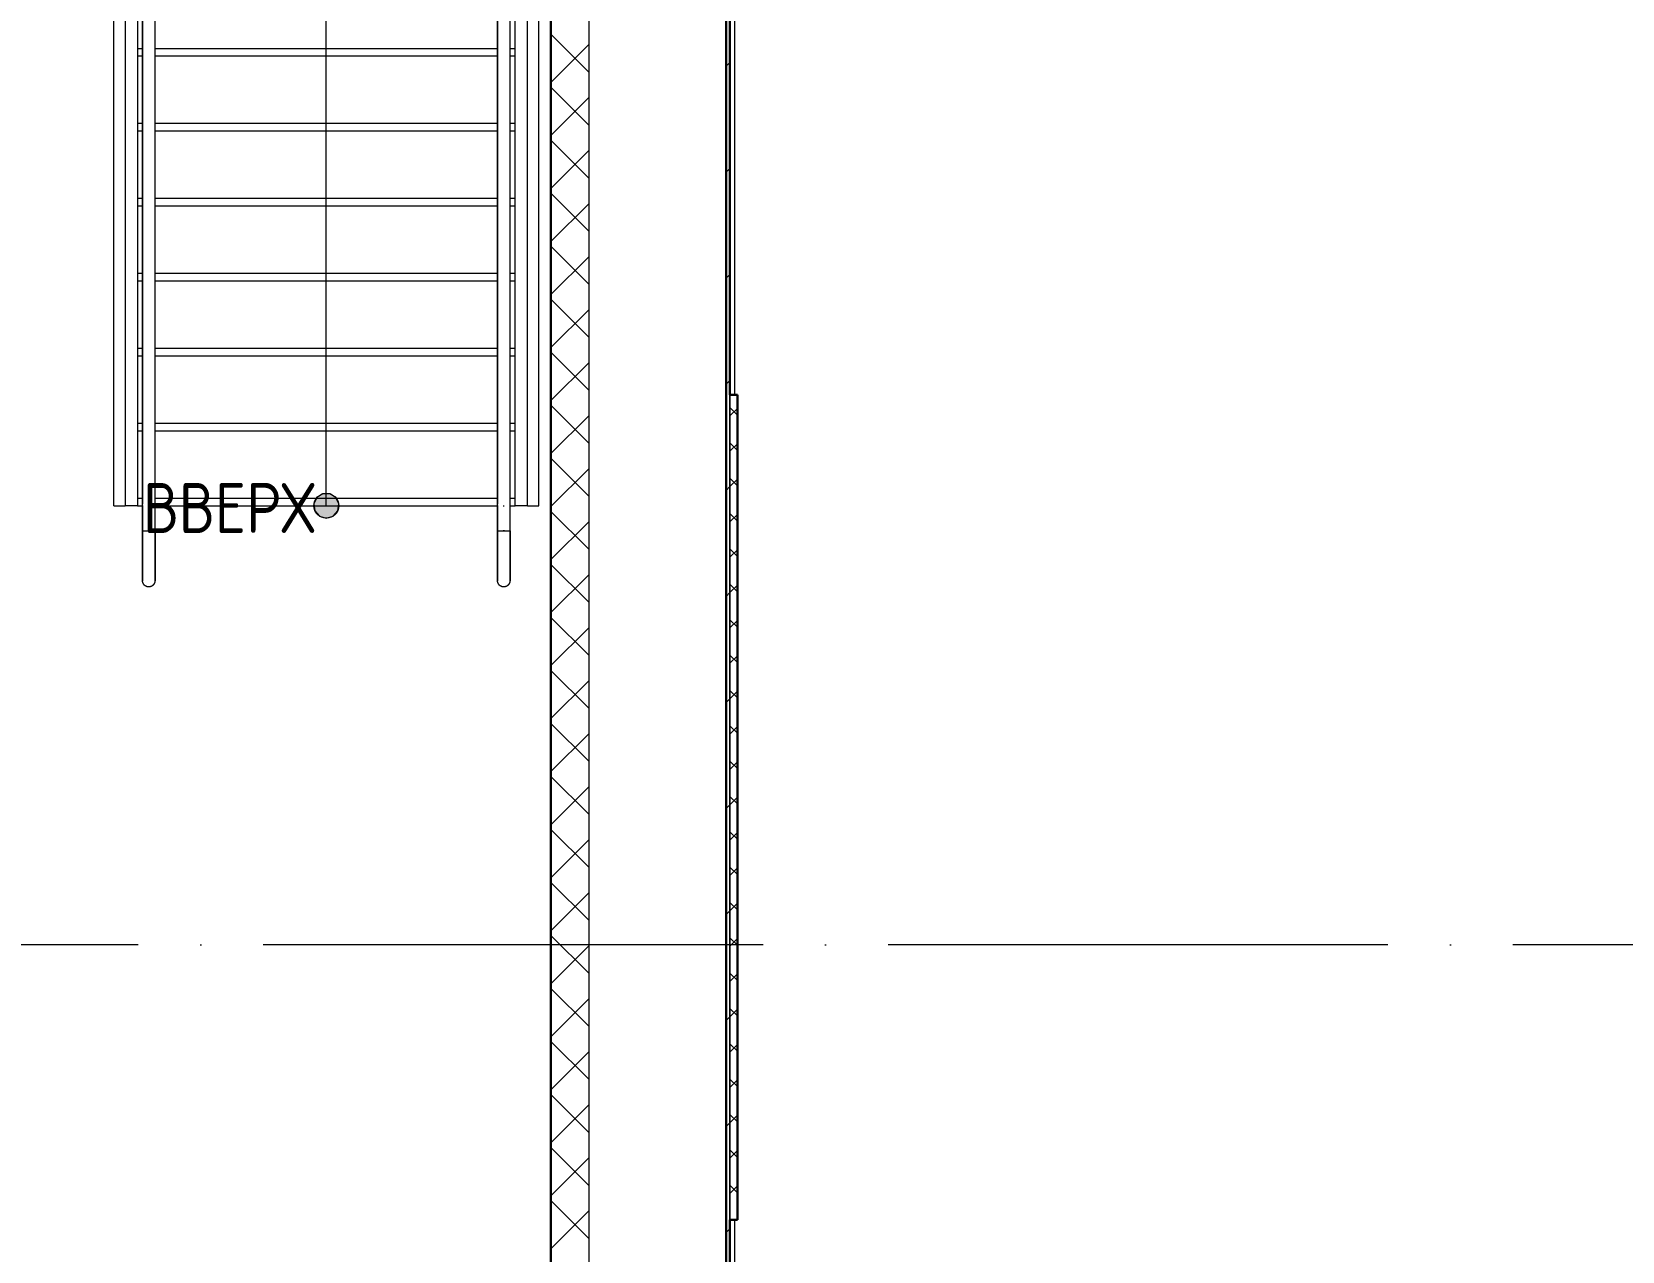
# Model space of a CAD drawing. Header units: millimetres. Extents: x -421858 to 614926, y -468665 to 141641.
# Drawn here: x 104898 to 111261, y 21437 to 26316 of the extents above; entities that cross this region are included whole.
import ezdxf

# ---------------------------------------------------------------- set-up
doc = ezdxf.new("R2010")
doc.units = ezdxf.units.MM
doc.linetypes.add('ADSK_Линия сетки', pattern=[25, 20, -2.5, 0, -2.5])
for name, color, linetype, lineweight in [('Лестницы', 252, 'Continuous', 9), ('Ограждение', 252, 'Continuous', 9), ('Оси', 252, 'Continuous', 9), ('Стены внутренние', 7, 'Continuous', 18), ('Стены наружные', 7, 'Continuous', 18), ('Стены штриховка', 252, 'Continuous', 9), ('Стрелки вверх', 252, 'Continuous', 18), ('Траектории лестницы', 252, 'Continuous', 18)]:
    doc.layers.add(name, color=color, linetype=linetype, lineweight=lineweight)
doc.styles.add('GOST Common', font='', dxfattribs={"width": 0.9, "height": 500})
doc.styles.get('GOST Common').set_extended_font_data('GOST type B')

# ---------------------------------------------------------------- blocks, each defined once
blk = doc.blocks.new('2 этаж')
at = {"layer": 'Стрелки вверх', "true_color": 0x636466}
h = blk.add_hatch(color=251, dxfattribs=at)
edge = h.paths.add_edge_path()
edge.add_arc((106076, 24419.7), 50, 0, 360)
blk.add_hatch(color=251, dxfattribs=at).paths.add_polyline_path([(106076, 24369.7), (106103, 24377.7), (106121.5, 24399), (106125.5, 24426.9), (106113.8, 24452.5), (106090.1, 24467.7), (106061.9, 24467.7), (106038.2, 24452.5), (106026.5, 24426.9), (106030.5, 24399), (106049, 24377.7)])
at = {"layer": 'Лестницы', "color": 251, "true_color": 0x636466}
for p, q in [((105226, 24419.7), (105226, 29242.3)), ((106926, 24419.7), (106926, 29169.7)), ((105320.6, 26249.7), (105340.6, 26249.7)), ((105320.6, 26219.7), (105340.6, 26219.7)), ((105390.6, 26249.7), (106761, 26249.7)), ((105390.6, 26219.7), (106761, 26219.7)), ((106811, 26249.7), (106831, 26249.7)), ((106811, 26219.7), (106831, 26219.7)), ((105320.6, 25949.7), (105340.6, 25949.7)), ((105320.6, 25919.7), (105340.6, 25919.7)), ((105390.6, 25949.7), (106761, 25949.7)), ((105390.6, 25919.7), (106761, 25919.7)), ((106811, 25949.7), (106831, 25949.7)), ((106811, 25919.7), (106831, 25919.7)), ((105320.6, 25649.7), (105340.6, 25649.7)), ((105390.6, 25649.7), (106761, 25649.7)), ((106811, 25649.7), (106831, 25649.7)), ((105320.6, 25619.7), (105340.6, 25619.7)), ((105390.6, 25619.7), (106761, 25619.7)), ((106811, 25619.7), (106831, 25619.7)), ((105320.6, 25349.7), (105340.6, 25349.7)), ((105390.6, 25349.7), (106761, 25349.7)), ((106811, 25349.7), (106831, 25349.7)), ((105320.6, 25319.7), (105340.6, 25319.7)), ((105390.6, 25319.7), (106761, 25319.7)), ((106811, 25319.7), (106831, 25319.7)), ((105320.6, 25049.7), (105340.6, 25049.7)), ((105320.6, 25019.7), (105340.6, 25019.7)), ((105390.6, 25049.7), (106761, 25049.7)), ((105390.6, 25019.7), (106761, 25019.7)), ((106811, 25049.7), (106831, 25049.7)), ((106811, 25019.7), (106831, 25019.7)), ((105320.6, 24749.7), (105340.6, 24749.7)), ((105320.6, 24719.7), (105340.6, 24719.7)), ((105390.6, 24749.7), (106761, 24749.7)), ((105390.6, 24719.7), (106761, 24719.7)), ((106811, 24749.7), (106831, 24749.7)), ((106811, 24719.7), (106831, 24719.7)), ((105320.6, 24449.7), (105340.6, 24449.7)), ((105390.6, 24449.7), (106761, 24449.7)), ((106811, 24449.7), (106831, 24449.7)), ((105226, 24419.7), (105270.6, 24419.7)), ((105320.6, 24419.7), (105340.6, 24419.7)), ((105390.6, 24419.7), (106761, 24419.7)), ((106811, 24419.7), (106831, 24419.7)), ((106881, 24419.7), (106926, 24419.7))]:
    blk.add_line(p, q, dxfattribs=at)
at = {"layer": 'Ограждение', "color": 251, "true_color": 0x636466}
for p, q in [((105270.6, 28919.7), (105270.6, 24419.7)), ((105320.6, 28919.7), (105320.6, 24419.7)), ((105340.6, 28926), (105340.6, 24426)), ((105340.6, 24419.7), (105340.6, 28919.7)), ((105390.6, 24426), (105390.6, 28926)), ((105390.6, 24419.7), (105390.6, 28919.7)), ((106761, 28926), (106761, 24426)), ((106761, 24419.7), (106761, 28919.7)), ((106811, 24426), (106811, 28926)), ((106811, 24419.7), (106811, 28919.7)), ((106831, 24419.7), (106831, 28919.7)), ((106881, 24419.7), (106881, 28919.7)), ((107711, 24862.7), (107711, 28062.7)), ((105320.6, 24419.7), (105270.6, 24419.7)), ((105340.6, 24420.3), (105340.6, 24319.7)), ((105340.6, 24319.7), (105340.6, 24419.7)), ((105390.6, 24319.7), (105390.6, 24420.3)), ((105390.6, 24319.7), (105390.6, 24419.7)), ((106761, 24420.3), (106761, 24319.7)), ((106761, 24319.7), (106761, 24419.7)), ((106811, 24319.7), (106811, 24420.3)), ((106811, 24319.7), (106811, 24419.7)), ((106881, 24419.7), (106831, 24419.7)), ((105340.6, 24319.7), (105390.6, 24319.7)), ((105363.3, 24319.7), (105367.9, 24319.7)), ((105365.6, 24319.7), (105363.3, 24319.7)), ((105367.9, 24319.7), (105365.6, 24319.7)), ((106761, 24319.7), (106811, 24319.7)), ((106783.7, 24319.7), (106788.3, 24319.7)), ((106786, 24319.7), (106783.7, 24319.7)), ((106788.3, 24319.7), (106786, 24319.7)), ((107711, 18362.7), (107711, 21562.7))]:
    blk.add_line(p, q, dxfattribs=at)
at = {"layer": 'Ограждение', "color": 251, "true_color": 0x636466, "flags": 128}
for points in [[(105340.6, 24319.7), (105340.6, 24311.7), (105340.6, 24303.8), (105340.6, 24295.8), (105340.6, 24287.9), (105340.6, 24280), (105340.6, 24272.2), (105340.6, 24264.5), (105340.6, 24256.8), (105340.6, 24249.3), (105340.6, 24241.9), (105340.6, 24234.6), (105340.6, 24227.4), (105340.6, 24220.4), (105340.6, 24213.5), (105340.6, 24206.8), (105340.6, 24200.3), (105340.6, 24194), (105340.6, 24187.9), (105340.6, 24182), (105340.6, 24176.3), (105340.6, 24170.8), (105340.6, 24165.6), (105340.6, 24160.6), (105340.6, 24155.9), (105340.6, 24151.5), (105340.6, 24147.3), (105340.6, 24143.4), (105340.6, 24139.7), (105340.6, 24136.4), (105340.6, 24133.3), (105340.6, 24130.6), (105340.6, 24128.1), (105340.6, 24126), (105340.6, 24124.2), (105340.6, 24122.7), (105340.6, 24121.5), (105340.6, 24120.6), (105340.6, 24120), (105340.6, 24119.8), (105340.6, 24119.7)], [(105340.6, 24119.7), (105340.6, 24119.9), (105340.6, 24120.4), (105340.6, 24121.2), (105340.6, 24122.3), (105340.6, 24123.7), (105340.6, 24125.5), (105340.6, 24127.5), (105340.6, 24129.9), (105340.6, 24132.6), (105340.6, 24135.5), (105340.6, 24138.8), (105340.6, 24142.3), (105340.6, 24146.2), (105340.6, 24150.3), (105340.6, 24154.7), (105340.6, 24159.3), (105340.6, 24164.2), (105340.6, 24169.4), (105340.6, 24174.8), (105340.6, 24180.4), (105340.6, 24186.3), (105340.6, 24192.3), (105340.6, 24198.6), (105340.6, 24205), (105340.6, 24211.7), (105340.6, 24218.5), (105340.6, 24225.5), (105340.6, 24232.6), (105340.6, 24239.9), (105340.6, 24247.3), (105340.6, 24254.8), (105340.6, 24262.4), (105340.6, 24270.1), (105340.6, 24277.9), (105340.6, 24285.8), (105340.6, 24293.7), (105340.6, 24301.6), (105340.6, 24309.6), (105340.6, 24317.6), (105340.6, 24319.7)], [(105390.6, 24319.7), (105390.6, 24311.7), (105390.6, 24303.8), (105390.6, 24295.8), (105390.6, 24287.9), (105390.6, 24280), (105390.6, 24272.2), (105390.6, 24264.5), (105390.6, 24256.8), (105390.6, 24249.3), (105390.6, 24241.9), (105390.6, 24234.6), (105390.6, 24227.4), (105390.6, 24220.4), (105390.6, 24213.5), (105390.6, 24206.8), (105390.6, 24200.3), (105390.6, 24194), (105390.6, 24187.9), (105390.6, 24182), (105390.6, 24176.3), (105390.6, 24170.8), (105390.6, 24165.6), (105390.6, 24160.6), (105390.6, 24155.9), (105390.6, 24151.5), (105390.6, 24147.3), (105390.6, 24143.4), (105390.6, 24139.7), (105390.6, 24136.4), (105390.6, 24133.3), (105390.6, 24130.6), (105390.6, 24128.1), (105390.6, 24126), (105390.6, 24124.2), (105390.6, 24122.7), (105390.6, 24121.5), (105390.6, 24120.6), (105390.6, 24120), (105390.6, 24119.8), (105390.6, 24119.7)], [(105390.6, 24119.7), (105390.6, 24119.9), (105390.6, 24120.4), (105390.6, 24121.2), (105390.6, 24122.3), (105390.6, 24123.7), (105390.6, 24125.5), (105390.6, 24127.5), (105390.6, 24129.9), (105390.6, 24132.6), (105390.6, 24135.5), (105390.6, 24138.8), (105390.6, 24142.3), (105390.6, 24146.2), (105390.6, 24150.3), (105390.6, 24154.7), (105390.6, 24159.3), (105390.6, 24164.2), (105390.6, 24169.4), (105390.6, 24174.8), (105390.6, 24180.4), (105390.6, 24186.3), (105390.6, 24192.3), (105390.6, 24198.6), (105390.6, 24205), (105390.6, 24211.7), (105390.6, 24218.5), (105390.6, 24225.5), (105390.6, 24232.6), (105390.6, 24239.9), (105390.6, 24247.3), (105390.6, 24254.8), (105390.6, 24262.4), (105390.6, 24270.1), (105390.6, 24277.9), (105390.6, 24285.8), (105390.6, 24293.7), (105390.6, 24301.6), (105390.6, 24309.6), (105390.6, 24317.6), (105390.6, 24319.7)], [(106761, 24319.7), (106761, 24311.7), (106761, 24303.8), (106761, 24295.8), (106761, 24287.9), (106761, 24280), (106761, 24272.2), (106761, 24264.5), (106761, 24256.8), (106761, 24249.3), (106761, 24241.9), (106761, 24234.6), (106761, 24227.4), (106761, 24220.4), (106761, 24213.5), (106761, 24206.8), (106761, 24200.3), (106761, 24194), (106761, 24187.9), (106761, 24182), (106761, 24176.3), (106761, 24170.8), (106761, 24165.6), (106761, 24160.6), (106761, 24155.9), (106761, 24151.5), (106761, 24147.3), (106761, 24143.4), (106761, 24139.7), (106761, 24136.4), (106761, 24133.3), (106761, 24130.6), (106761, 24128.1), (106761, 24126), (106761, 24124.2), (106761, 24122.7), (106761, 24121.5), (106761, 24120.6), (106761, 24120), (106761, 24119.8), (106761, 24119.7)], [(106761, 24119.7), (106761, 24119.9), (106761, 24120.4), (106761, 24121.2), (106761, 24122.3), (106761, 24123.7), (106761, 24125.5), (106761, 24127.5), (106761, 24129.9), (106761, 24132.6), (106761, 24135.5), (106761, 24138.8), (106761, 24142.3), (106761, 24146.2), (106761, 24150.3), (106761, 24154.7), (106761, 24159.3), (106761, 24164.2), (106761, 24169.4), (106761, 24174.8), (106761, 24180.4), (106761, 24186.3), (106761, 24192.3), (106761, 24198.6), (106761, 24205), (106761, 24211.7), (106761, 24218.5), (106761, 24225.5), (106761, 24232.6), (106761, 24239.9), (106761, 24247.3), (106761, 24254.8), (106761, 24262.4), (106761, 24270.1), (106761, 24277.9), (106761, 24285.8), (106761, 24293.7), (106761, 24301.6), (106761, 24309.6), (106761, 24317.6), (106761, 24319.7)], [(106811, 24319.7), (106811, 24311.7), (106811, 24303.8), (106811, 24295.8), (106811, 24287.9), (106811, 24280), (106811, 24272.2), (106811, 24264.5), (106811, 24256.8), (106811, 24249.3), (106811, 24241.9), (106811, 24234.6), (106811, 24227.4), (106811, 24220.4), (106811, 24213.5), (106811, 24206.8), (106811, 24200.3), (106811, 24194), (106811, 24187.9), (106811, 24182), (106811, 24176.3), (106811, 24170.8), (106811, 24165.6), (106811, 24160.6), (106811, 24155.9), (106811, 24151.5), (106811, 24147.3), (106811, 24143.4), (106811, 24139.7), (106811, 24136.4), (106811, 24133.3), (106811, 24130.6), (106811, 24128.1), (106811, 24126), (106811, 24124.2), (106811, 24122.7), (106811, 24121.5), (106811, 24120.6), (106811, 24120), (106811, 24119.8), (106811, 24119.7)], [(106811, 24119.7), (106811, 24119.9), (106811, 24120.4), (106811, 24121.2), (106811, 24122.3), (106811, 24123.7), (106811, 24125.5), (106811, 24127.5), (106811, 24129.9), (106811, 24132.6), (106811, 24135.5), (106811, 24138.8), (106811, 24142.3), (106811, 24146.2), (106811, 24150.3), (106811, 24154.7), (106811, 24159.3), (106811, 24164.2), (106811, 24169.4), (106811, 24174.8), (106811, 24180.4), (106811, 24186.3), (106811, 24192.3), (106811, 24198.6), (106811, 24205), (106811, 24211.7), (106811, 24218.5), (106811, 24225.5), (106811, 24232.6), (106811, 24239.9), (106811, 24247.3), (106811, 24254.8), (106811, 24262.4), (106811, 24270.1), (106811, 24277.9), (106811, 24285.8), (106811, 24293.7), (106811, 24301.6), (106811, 24309.6), (106811, 24317.6), (106811, 24319.7)], [(105365.6, 24094.7), (105364.6, 24094.8), (105363.6, 24094.8), (105362.6, 24094.9), (105361.6, 24095.1), (105360.6, 24095.2), (105359.7, 24095.5), (105358.7, 24095.7), (105357.7, 24096), (105356.8, 24096.3), (105355.9, 24096.7), (105355, 24097.1), (105354.1, 24097.6), (105353.2, 24098.1), (105352.3, 24098.6), (105351.5, 24099.1), (105350.7, 24099.7), (105349.9, 24100.3), (105349.1, 24101), (105348.4, 24101.6), (105347.7, 24102.3), (105347, 24103.1), (105346.3, 24103.8), (105345.7, 24104.6), (105345.1, 24105.4), (105344.6, 24106.2), (105344, 24107.1), (105343.6, 24108), (105343.1, 24108.9), (105342.7, 24109.8), (105342.3, 24110.7), (105342, 24111.6), (105341.7, 24112.6), (105341.4, 24113.5), (105341.2, 24114.5), (105341, 24115.5), (105340.8, 24116.5), (105340.7, 24117.5), (105340.6, 24118.5), (105340.6, 24119.5), (105340.6, 24119.7)], [(105390.6, 24119.7), (105390.6, 24118.7), (105390.5, 24117.7), (105390.4, 24116.8), (105390.3, 24115.8), (105390.1, 24114.8), (105389.9, 24113.8), (105389.6, 24112.8), (105389.3, 24111.9), (105389, 24110.9), (105388.6, 24110), (105388.2, 24109.1), (105387.8, 24108.2), (105387.3, 24107.3), (105386.8, 24106.5), (105386.2, 24105.6), (105385.7, 24104.8), (105385, 24104), (105384.4, 24103.3), (105383.7, 24102.5), (105383, 24101.8), (105382.3, 24101.1), (105381.5, 24100.5), (105380.8, 24099.9), (105379.9, 24099.3), (105379.1, 24098.7), (105378.3, 24098.2), (105377.4, 24097.7), (105376.5, 24097.2), (105375.6, 24096.8), (105374.7, 24096.4), (105373.7, 24096.1), (105372.8, 24095.8), (105371.8, 24095.5), (105370.8, 24095.3), (105369.9, 24095.1), (105368.9, 24095), (105367.9, 24094.8), (105366.9, 24094.8), (105365.9, 24094.7), (105365.6, 24094.7)], [(106786, 24094.7), (106785, 24094.8), (106784, 24094.8), (106783, 24094.9), (106782, 24095.1), (106781, 24095.2), (106780.1, 24095.5), (106779.1, 24095.7), (106778.1, 24096), (106777.2, 24096.3), (106776.3, 24096.7), (106775.4, 24097.1), (106774.5, 24097.6), (106773.6, 24098.1), (106772.7, 24098.6), (106771.9, 24099.1), (106771.1, 24099.7), (106770.3, 24100.3), (106769.5, 24101), (106768.8, 24101.6), (106768.1, 24102.3), (106767.4, 24103.1), (106766.7, 24103.8), (106766.1, 24104.6), (106765.5, 24105.4), (106765, 24106.2), (106764.4, 24107.1), (106764, 24108), (106763.5, 24108.9), (106763.1, 24109.8), (106762.7, 24110.7), (106762.4, 24111.6), (106762.1, 24112.6), (106761.8, 24113.5), (106761.6, 24114.5), (106761.4, 24115.5), (106761.2, 24116.5), (106761.1, 24117.5), (106761, 24118.5), (106761, 24119.5), (106761, 24119.7)], [(106811, 24119.7), (106811, 24118.7), (106810.9, 24117.7), (106810.8, 24116.8), (106810.7, 24115.8), (106810.5, 24114.8), (106810.3, 24113.8), (106810, 24112.8), (106809.7, 24111.9), (106809.4, 24110.9), (106809, 24110), (106808.6, 24109.1), (106808.2, 24108.2), (106807.7, 24107.3), (106807.2, 24106.5), (106806.6, 24105.6), (106806.1, 24104.8), (106805.4, 24104), (106804.8, 24103.3), (106804.1, 24102.5), (106803.4, 24101.8), (106802.7, 24101.1), (106801.9, 24100.5), (106801.2, 24099.9), (106800.3, 24099.3), (106799.5, 24098.7), (106798.7, 24098.2), (106797.8, 24097.7), (106796.9, 24097.2), (106796, 24096.8), (106795.1, 24096.4), (106794.1, 24096.1), (106793.2, 24095.8), (106792.2, 24095.5), (106791.2, 24095.3), (106790.3, 24095.1), (106789.3, 24095), (106788.3, 24094.8), (106787.3, 24094.8), (106786.3, 24094.7), (106786, 24094.7)]]:
    blk.add_lwpolyline(points, dxfattribs=at)
at = {"layer": 'Ограждение', "color": 251, "true_color": 0x636466}
for points in [[(105363.5, 24419.8), (105364.2, 24419.8), (105365.6, 24419.7), (105367, 24419.8), (105367.7, 24419.8)], [(106783.9, 24419.8), (106784.6, 24419.8), (106786, 24419.7), (106787.4, 24419.8), (106788.1, 24419.8)]]:
    blk.add_open_spline(points, degree=3, dxfattribs=at)
at = {"layer": 'Оси', "color": 251, "linetype": 'ADSK_Линия сетки', "ltscale": 100, "true_color": 0x636466}
for p, q in [((107676, 33713.4), (107676, 16058.5)), ((165326, 22662.7), (93565.9, 22662.7))]:
    blk.add_line(p, q, dxfattribs=at)
at = {"layer": 'Стены внутренние', "color": 251, "lineweight": 30, "true_color": 0x636466}
blk.add_line((106974, 29064.7), (106974, 16260.7), dxfattribs=at)
at = {"layer": 'Стены внутренние', "color": 251, "true_color": 0x636466}
blk.add_line((107126, 28912.7), (107126, 16962.7), dxfattribs=at)
at = {"layer": 'Стены внутренние', "color": 251, "linetype": 'Continuous', "lineweight": 9, "true_color": 0x636466}
for p, q in [((107126, 26155), (106976, 26305)), ((106976, 26114.6), (107126, 26264.6)), ((107126, 25942.9), (106976, 26092.9)), ((106976, 25902.5), (107126, 26052.5)), ((106976, 26000), (106974, 25996.6)), ((106976, 25986.5), (106974, 25990)), ((107126, 25730.7), (106976, 25880.7)), ((106976, 25690.3), (107126, 25840.3)), ((107126, 25518.6), (106976, 25668.6)), ((106976, 25478.2), (107126, 25628.2)), ((107126, 25306.5), (106976, 25456.5)), ((106976, 25266.1), (107126, 25416.1)), ((107126, 25094.3), (106976, 25244.3)), ((106976, 25053.9), (107126, 25203.9)), ((106976, 25187.2), (106974, 25183.8)), ((107126, 24882.2), (106976, 25032.2)), ((106976, 24841.8), (107126, 24991.8)), ((107126, 24670.1), (106976, 24820.1)), ((106976, 24629.7), (107126, 24779.7)), ((107126, 24457.9), (106976, 24607.9)), ((106976, 24417.5), (107126, 24567.5)), ((107126, 24245.8), (106976, 24395.8)), ((106976, 24205.4), (107126, 24355.4)), ((107126, 24033.7), (106976, 24183.7)), ((106976, 23993.3), (107126, 24143.3)), ((107126, 23821.6), (106976, 23971.6)), ((106976, 23781.1), (107126, 23931.1)), ((106976, 23751.3), (106974, 23754.8)), ((107126, 23609.4), (106976, 23759.4)), ((106976, 23569), (107126, 23719)), ((107126, 23397.3), (106976, 23547.3)), ((106976, 23356.9), (107126, 23506.9)), ((107126, 23185.2), (106976, 23335.2)), ((106976, 23144.7), (107126, 23294.7)), ((107126, 22973), (106976, 23123)), ((106976, 22932.6), (107126, 23082.6)), ((106976, 22952), (106974, 22948.6)), ((107126, 22760.9), (106976, 22910.9)), ((106976, 22720.5), (107126, 22870.5)), ((107126, 22548.8), (106976, 22698.8)), ((106976, 22508.3), (107126, 22658.3)), ((107126, 22336.6), (106976, 22486.6)), ((106976, 22296.2), (107126, 22446.2)), ((107126, 22124.5), (106976, 22274.5)), ((106976, 22084.1), (107126, 22234.1)), ((107126, 21912.4), (106976, 22062.4)), ((106976, 21871.9), (107126, 22021.9)), ((107126, 21700.2), (106976, 21850.2)), ((106976, 21659.8), (107126, 21809.8)), ((107126, 21488.1), (106976, 21638.1)), ((106976, 21447.7), (107126, 21597.7))]:
    blk.add_line(p, q, dxfattribs=at)
at = {"layer": 'Стены наружные', "color": 251, "lineweight": 30, "true_color": 0x636466}
for p, q in [((107676, 16962.7), (107676, 28362.7)), ((107691, 28347.7), (107691, 24862.7)), ((107721, 24862.7), (107691, 24862.7)), ((107721, 24862.7), (107721, 21562.7)), ((107691, 21562.7), (107691, 16977.7)), ((107721, 21562.7), (107691, 21562.7))]:
    blk.add_line(p, q, dxfattribs=at)
at = {"layer": 'Стены наружные', "color": 251, "linetype": 'Continuous', "lineweight": 9, "true_color": 0x636466}
for p, q in [((107676, 26178.2), (107691, 26193.2)), ((107676, 25753.9), (107691, 25768.9)), ((107676, 25329.7), (107691, 25344.7)), ((107676, 24905.4), (107691, 24920.4)), ((107721, 24782.2), (107691, 24812.2)), ((107691, 24779), (107721, 24809)), ((107721, 24640.8), (107691, 24670.8)), ((107691, 24637.6), (107721, 24667.6)), ((107721, 24499.3), (107691, 24529.3)), ((107691, 24496.1), (107721, 24526.1)), ((107676, 24481.1), (107691, 24496.1)), ((107721, 24357.9), (107691, 24387.9)), ((107691, 24354.7), (107721, 24384.7)), ((107721, 24216.5), (107691, 24246.5)), ((107691, 24213.3), (107721, 24243.3)), ((107676, 24056.9), (107691, 24071.9)), ((107721, 24075.1), (107691, 24105.1)), ((107691, 24071.9), (107721, 24101.9)), ((107721, 23933.7), (107691, 23963.7)), ((107691, 23930.4), (107721, 23960.4)), ((107721, 23792.2), (107691, 23822.2)), ((107691, 23789), (107721, 23819)), ((107721, 23650.8), (107691, 23680.8)), ((107691, 23647.6), (107721, 23677.6)), ((107676, 23632.6), (107691, 23647.6)), ((107721, 23509.4), (107691, 23539.4)), ((107691, 23506.2), (107721, 23536.2)), ((107721, 23368), (107691, 23398)), ((107691, 23364.8), (107721, 23394.8)), ((107721, 23226.6), (107691, 23256.6)), ((107691, 23223.3), (107721, 23253.3)), ((107676, 23208.3), (107691, 23223.3)), ((107721, 23085.1), (107691, 23115.1)), ((107691, 23081.9), (107721, 23111.9)), ((107721, 22943.7), (107691, 22973.7)), ((107691, 22940.5), (107721, 22970.5)), ((107676, 22784.1), (107691, 22799.1)), ((107721, 22802.3), (107691, 22832.3)), ((107691, 22799.1), (107721, 22829.1)), ((107721, 22660.9), (107691, 22690.9)), ((107691, 22657.7), (107721, 22687.7)), ((107721, 22519.4), (107691, 22549.4)), ((107691, 22516.2), (107721, 22546.2)), ((107721, 22378), (107691, 22408)), ((107691, 22374.8), (107721, 22404.8)), ((107676, 22359.8), (107691, 22374.8)), ((107721, 22236.6), (107691, 22266.6)), ((107691, 22233.4), (107721, 22263.4)), ((107721, 22095.2), (107691, 22125.2)), ((107691, 22092), (107721, 22122)), ((107721, 21953.8), (107691, 21983.8)), ((107691, 21950.5), (107721, 21980.5)), ((107676, 21935.5), (107691, 21950.5)), ((107721, 21812.3), (107691, 21842.3)), ((107691, 21809.1), (107721, 21839.1)), ((107721, 21670.9), (107691, 21700.9)), ((107691, 21667.7), (107721, 21697.7)), ((107676, 21511.3), (107691, 21526.3))]:
    blk.add_line(p, q, dxfattribs=at)
at = {"layer": 'Стены штриховка', "color": 251, "true_color": 0x636466}
for p, q in [((106976, 16260.7), (106976, 29064.7)), ((107691, 21562.7), (107691, 24862.7)), ((107691, 24862.7), (107691, 21562.7))]:
    blk.add_line(p, q, dxfattribs=at)
at = {"layer": 'Стрелки вверх', "color": 251, "true_color": 0x636466}
for p, q in [((106076, 26219.7), (106076, 26519.7)), ((106076, 25919.7), (106076, 26219.7)), ((106076, 25619.7), (106076, 25919.7)), ((106076, 25319.7), (106076, 25619.7)), ((106076, 25019.7), (106076, 25319.7)), ((106076, 24719.7), (106076, 25019.7)), ((106076, 24419.7), (106076, 24719.7)), ((106038.2, 24452.5), (106026.5, 24426.9)), ((106061.9, 24467.7), (106038.2, 24452.5)), ((106090.1, 24467.7), (106061.9, 24467.7)), ((106113.8, 24452.5), (106090.1, 24467.7)), ((106125.5, 24426.9), (106113.8, 24452.5)), ((106026.5, 24426.9), (106030.5, 24399)), ((106030.5, 24399), (106049, 24377.7)), ((106049, 24377.7), (106076, 24369.7)), ((106076, 24369.7), (106103, 24377.7)), ((106103, 24377.7), (106121.5, 24399)), ((106121.5, 24399), (106125.5, 24426.9))]:
    blk.add_line(p, q, dxfattribs=at)
blk.add_circle((106076, 24419.7), 50, dxfattribs=at)
at = {"layer": 'Траектории лестницы', "color": 251, "true_color": 0x636466, "style": 'GOST Common', "width": 0.9}
blk.add_text('ВВЕРХ', height=200, dxfattribs=at).set_placement((105342.1, 24310.7))

msp = doc.modelspace()

# ---------------------------------------------------------------- block references
msp.add_blockref('2 этаж', (0, 0))

doc.saveas('drawing.dxf')
